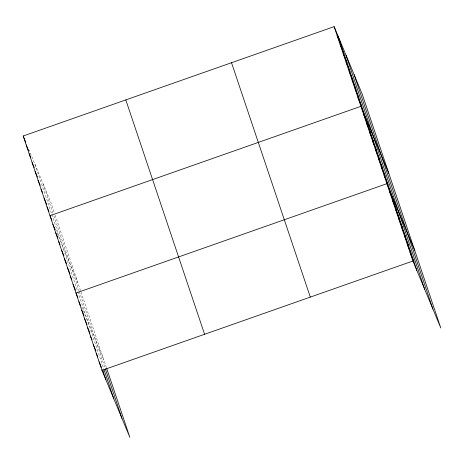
<?xml version="1.0" encoding="UTF-8"?>
<svg xmlns="http://www.w3.org/2000/svg" width="464" height="464" viewBox="0 0 464 464"><rect width="100%" height="100%" fill="white"/><g stroke="black" fill="none" stroke-linecap="round" stroke-linejoin="round"><path stroke-width="0.35" stroke-dasharray="2.32 1.74" d="M28.727 149.275L51.086 202.988L54.062 211.839M55.512 228.961L58.412 235.921M58.673 236.553L77.871 282.675M81.774 306.942L103.872 360.023M55.21 215.25L106.761 368.613M43.187 184.011L53.029 213.295M53.946 216.021L79.083 290.8M79.303 291.462L105.079 368.149M35.049 164.459L77.61 291.079M77.83 291.74L103.832 369.089"/><path stroke-width="0.7" d="M106.761 368.613L129.868 437.366L101.981 370.371L23.2 135.993L334.132 26.634L362.019 93.629L440.8 328.007L412.914 261.012L334.132 26.634M101.981 370.371L412.914 261.012M337.108 35.49L341.057 44.973M340.083 44.341L344.033 53.83M343.058 53.198L347.008 62.681M346.04 62.048L349.984 71.537M349.015 70.905L352.965 80.394M351.99 79.762L355.94 89.245M354.966 88.612L358.916 98.101M357.941 97.469L361.891 106.952M388.803 173.316L360.917 106.32L49.984 215.679L51.829 220.11M363.805 114.915L367.755 124.404M366.693 123.511L370.643 133M369.582 132.107L373.532 141.59M372.47 140.696L376.42 150.185M375.359 149.292L379.308 158.781M378.247 157.888L382.197 167.371M381.135 166.477L385.085 175.966M384.024 175.073L387.974 184.562M414.804 250.664L386.912 183.669L75.98 293.028L77.824 297.453M389.806 192.264L393.75 201.747M392.695 200.854L396.639 210.343M395.583 209.45L399.527 218.938M398.472 218.045L402.416 227.528M401.36 226.635L405.31 236.124M404.248 235.231L408.198 244.719M407.137 243.826L411.087 253.309M410.025 252.422L413.975 261.905M23.2 135.993L25.833 142.315M26.175 144.843L28.548 150.539M29.151 153.7L30.734 157.493M32.126 162.557L34.237 167.614M35.107 171.407L37.474 177.103M38.083 180.264L40.188 185.322M41.058 189.121L42.375 192.282M44.034 197.971L46.667 204.299M47.009 206.828L48.853 211.253M52.873 224.274L54.978 229.332M55.761 232.87L57.867 237.928M58.65 241.466L59.966 244.627M61.538 250.055L63.91 255.751M64.426 258.651L66.532 263.709M67.315 267.247L69.948 273.569M70.203 275.836L71.787 279.635M73.092 284.432L75.464 290.122M78.874 301.617L80.452 305.416M81.763 310.213L83.868 315.276M84.651 318.809L87.017 324.498M87.539 327.404L89.906 333.094M90.428 335.994L92.005 339.793M93.316 344.59L95.949 350.912M96.205 353.185L97.782 356.978M99.093 361.775L101.459 367.471M102.515 369.999L103.043 371.264M354.119 74.652L432.9 309.03M345.982 55.1L424.763 289.478M338.082 36.122L416.863 270.5M231.524 62.721L310.306 297.099M125.808 99.905L204.589 334.283M105.305 368.81L121.968 418.389M104.052 369.75L113.831 398.837M102.596 369.941L105.931 379.859"/></g></svg>
